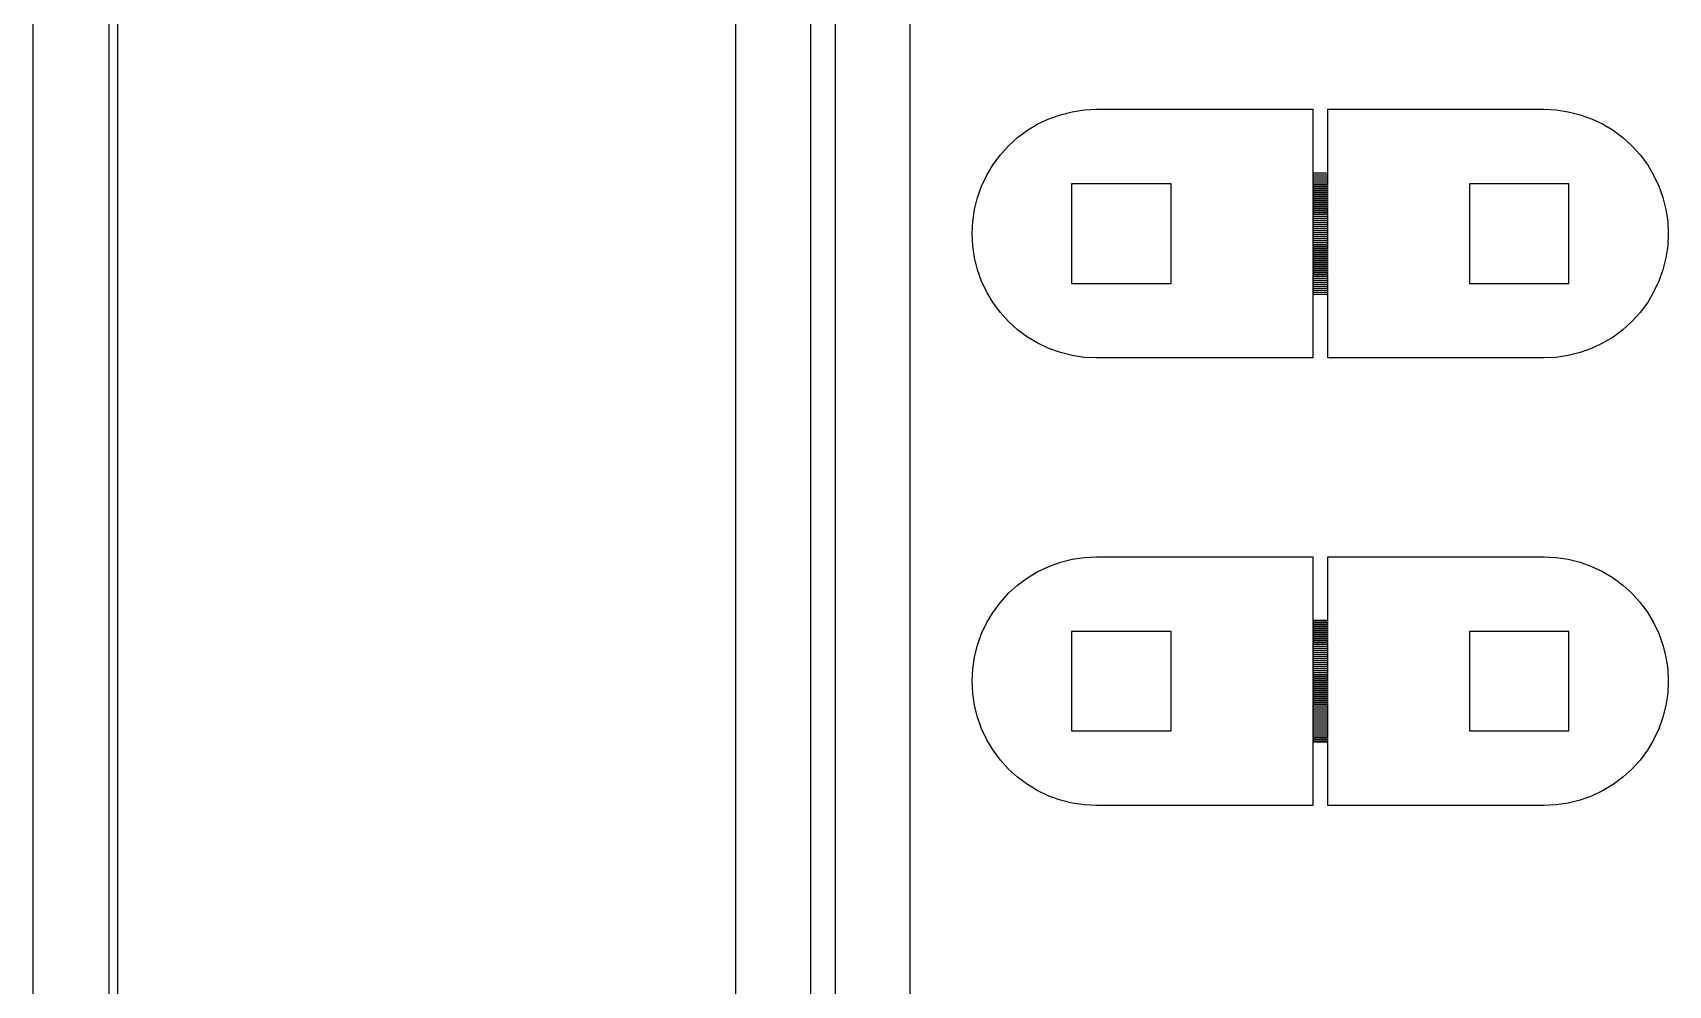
# Model space of a CAD drawing. Extents: x -17 to 130, y -40 to 112.
# Drawn here: x -16.89 to 16, y 16.39 to 35.54 of the extents above; entities that cross this region are included whole.
import ezdxf

# ---------------------------------------------------------------- set-up
doc = ezdxf.new("R2010")
doc.units = 0

msp = doc.modelspace()

# ---------------------------------------------------------------- linework, layer by layer
for p, q in [((-2.75, -2.75), (-2.75, 74.75)), ((-1.25, 73.25), (-1.25, -1.25)), ((-0.75, -0.75), (-0.75, 72.75)), ((0.75, 71.25), (0.75, 0.75)), ((-16.8921, 64.7463), (-16.8921, 7.25366)), ((-15.3519, 7.25034), (-15.3519, 64.7497)), ((-15.1895, 64.7488), (-15.1895, 7.25121)), ((3.5433, 33.8097), (3.77429, 33.8923)), ((3.77429, 33.8923), (4.01228, 33.952)), ((4.01228, 33.952), (4.25496, 33.988)), ((4.25496, 33.988), (4.5, 34)), ((4.5, 34), (8.85001, 34)), ((8.85001, 34), (8.85001, 32.725)), ((9.14999, 32.725), (9.14999, 34)), ((9.14999, 34), (13.5, 34)), ((13.5, 34), (13.745, 33.988)), ((13.745, 33.988), (13.9877, 33.952)), ((13.9877, 33.952), (14.2257, 33.8923)), ((14.2257, 33.8923), (14.4567, 33.8097)), ((2.91403, 33.4325), (3.11108, 33.5787)), ((3.11108, 33.5787), (3.32152, 33.7048)), ((3.32152, 33.7048), (3.5433, 33.8097)), ((14.4567, 33.8097), (14.6785, 33.7048)), ((14.6785, 33.7048), (14.8889, 33.5787)), ((14.8889, 33.5787), (15.086, 33.4325)), ((2.56747, 33.086), (2.73224, 33.2678)), ((2.73224, 33.2678), (2.91403, 33.4325)), ((15.086, 33.4325), (15.2678, 33.2678)), ((15.2678, 33.2678), (15.4325, 33.086)), ((2.42134, 32.8889), (2.56747, 33.086)), ((15.4325, 33.086), (15.5787, 32.8889)), ((2.19031, 32.4567), (2.29521, 32.6785)), ((2.29521, 32.6785), (2.42134, 32.8889)), ((8.85001, 32.725), (9.14999, 32.725)), ((9.14999, 32.715), (8.85001, 32.715)), ((8.85001, 32.715), (8.85001, 32.685)), ((8.85001, 32.685), (9.14999, 32.685)), ((9.14999, 32.675), (8.85001, 32.675)), ((8.85001, 32.675), (8.85001, 32.645)), ((8.85001, 32.645), (9.14999, 32.645)), ((9.14999, 32.635), (8.85001, 32.635)), ((8.85001, 32.635), (8.85001, 32.605)), ((8.85001, 32.605), (9.14999, 32.605)), ((9.14999, 32.595), (8.85001, 32.595)), ((8.85001, 32.595), (8.85001, 32.565)), ((8.85001, 32.565), (9.14999, 32.565)), ((9.14999, 32.685), (9.14999, 32.715)), ((9.14999, 32.645), (9.14999, 32.675)), ((9.14999, 32.605), (9.14999, 32.635)), ((9.14999, 32.565), (9.14999, 32.595)), ((15.5787, 32.8889), (15.7048, 32.6785)), ((15.7048, 32.6785), (15.8097, 32.4567)), ((2.10765, 32.2257), (2.19031, 32.4567)), ((6, 32.5), (4, 32.5)), ((4, 32.5), (4, 30.5)), ((6, 30.5), (6, 32.5)), ((9.14999, 32.555), (8.85001, 32.555)), ((8.85001, 32.555), (8.85001, 32.525)), ((8.85001, 32.525), (9.14999, 32.525)), ((9.14999, 32.515), (8.85001, 32.515)), ((8.85001, 32.515), (8.85001, 32.485)), ((8.85001, 32.485), (9.14999, 32.485)), ((9.14999, 32.475), (8.85001, 32.475)), ((8.85001, 32.475), (8.85001, 32.445)), ((8.85001, 32.445), (9.14999, 32.445)), ((9.14999, 32.435), (8.85001, 32.435)), ((8.85001, 32.435), (8.85001, 32.405)), ((8.85001, 32.405), (9.14999, 32.405)), ((9.14999, 32.395), (8.85001, 32.395)), ((8.85001, 32.395), (8.85001, 32.365)), ((8.85001, 32.365), (9.14999, 32.365)), ((9.14999, 32.355), (8.85001, 32.355)), ((8.85001, 32.355), (8.85001, 32.325)), ((8.85001, 32.325), (9.14999, 32.325)), ((9.14999, 32.315), (8.85001, 32.315)), ((8.85001, 32.315), (8.85001, 32.285)), ((8.85001, 32.285), (9.14999, 32.285)), ((9.14999, 32.275), (8.85001, 32.275)), ((8.85001, 32.275), (8.85001, 32.245)), ((8.85001, 32.245), (9.14999, 32.245)), ((9.14999, 32.235), (8.85001, 32.235)), ((8.85001, 32.235), (8.85001, 32.205)), ((9.14999, 32.525), (9.14999, 32.555)), ((9.14999, 32.485), (9.14999, 32.515)), ((9.14999, 32.445), (9.14999, 32.475)), ((9.14999, 32.405), (9.14999, 32.435)), ((9.14999, 32.365), (9.14999, 32.395)), ((9.14999, 32.325), (9.14999, 32.355)), ((9.14999, 32.285), (9.14999, 32.315)), ((9.14999, 32.245), (9.14999, 32.275)), ((9.14999, 32.205), (9.14999, 32.235)), ((14, 32.5), (12, 32.5)), ((12, 32.5), (12, 30.5)), ((14, 30.5), (14, 32.5)), ((15.8097, 32.4567), (15.8923, 32.2257)), ((2.01204, 31.745), (2.04805, 31.9877)), ((2.04805, 31.9877), (2.10765, 32.2257)), ((8.85001, 32.205), (9.14999, 32.205)), ((9.14999, 32.195), (8.85001, 32.195)), ((8.85001, 32.195), (8.85001, 32.165)), ((8.85001, 32.165), (9.14999, 32.165)), ((9.14999, 32.155), (8.85001, 32.155)), ((8.85001, 32.155), (8.85001, 32.125)), ((8.85001, 32.125), (9.14999, 32.125)), ((9.14999, 32.115), (8.85001, 32.115)), ((8.85001, 32.115), (8.85001, 32.085)), ((8.85001, 32.085), (9.14999, 32.085)), ((9.14999, 32.075), (8.85001, 32.075)), ((8.85001, 32.075), (8.85001, 32.045)), ((8.85001, 32.045), (9.14999, 32.045)), ((9.14999, 32.035), (8.85001, 32.035)), ((8.85001, 32.035), (8.85001, 32.005)), ((8.85001, 32.005), (9.14999, 32.005)), ((9.14999, 31.995), (8.85001, 31.995)), ((8.85001, 31.995), (8.85001, 31.965)), ((8.85001, 31.965), (9.14999, 31.965)), ((9.14999, 31.955), (8.85001, 31.955)), ((8.85001, 31.955), (8.85001, 31.925)), ((8.85001, 31.925), (9.14999, 31.925)), ((9.14999, 31.915), (8.85001, 31.915)), ((8.85001, 31.915), (8.85001, 31.885)), ((9.14999, 32.165), (9.14999, 32.195)), ((9.14999, 32.125), (9.14999, 32.155)), ((9.14999, 32.085), (9.14999, 32.115)), ((9.14999, 32.045), (9.14999, 32.075)), ((9.14999, 32.005), (9.14999, 32.035)), ((9.14999, 31.965), (9.14999, 31.995)), ((9.14999, 31.925), (9.14999, 31.955)), ((9.14999, 31.885), (9.14999, 31.915)), ((15.8923, 32.2257), (15.952, 31.9877)), ((15.952, 31.9877), (15.988, 31.745)), ((2, 31.5), (2.01204, 31.745)), ((8.85001, 31.885), (9.14999, 31.885)), ((9.14999, 31.875), (8.85001, 31.875)), ((8.85001, 31.875), (8.85001, 31.845)), ((8.85001, 31.845), (9.14999, 31.845)), ((9.14999, 31.835), (8.85001, 31.835)), ((8.85001, 31.835), (8.85001, 31.805)), ((8.85001, 31.805), (9.14999, 31.805)), ((9.14999, 31.795), (8.85001, 31.795)), ((8.85001, 31.795), (8.85001, 31.765)), ((8.85001, 31.765), (9.14999, 31.765)), ((9.14999, 31.755), (8.85001, 31.755)), ((8.85001, 31.755), (8.85001, 31.725)), ((8.85001, 31.725), (9.14999, 31.725)), ((9.14999, 31.715), (8.85001, 31.715)), ((8.85001, 31.715), (8.85001, 31.685)), ((8.85001, 31.685), (9.14999, 31.685)), ((9.14999, 31.675), (8.85001, 31.675)), ((8.85001, 31.675), (8.85001, 31.645)), ((8.85001, 31.645), (9.14999, 31.645)), ((9.14999, 31.635), (8.85001, 31.635)), ((8.85001, 31.635), (8.85001, 31.605)), ((8.85001, 31.605), (9.14999, 31.605)), ((9.14999, 31.595), (8.85001, 31.595)), ((8.85001, 31.595), (8.85001, 31.565)), ((9.14999, 31.845), (9.14999, 31.875)), ((9.14999, 31.805), (9.14999, 31.835)), ((9.14999, 31.765), (9.14999, 31.795)), ((9.14999, 31.725), (9.14999, 31.755)), ((9.14999, 31.685), (9.14999, 31.715)), ((9.14999, 31.645), (9.14999, 31.675)), ((9.14999, 31.605), (9.14999, 31.635)), ((9.14999, 31.565), (9.14999, 31.595)), ((15.988, 31.745), (16, 31.5)), ((2.01204, 31.255), (2, 31.5)), ((2.04805, 31.0123), (2.01204, 31.255)), ((8.85001, 31.565), (9.14999, 31.565)), ((9.14999, 31.555), (8.85001, 31.555)), ((8.85001, 31.555), (8.85001, 31.525)), ((8.85001, 31.525), (9.14999, 31.525)), ((9.14999, 31.515), (8.85001, 31.515)), ((8.85001, 31.515), (8.85001, 31.485)), ((8.85001, 31.485), (9.14999, 31.485)), ((9.14999, 31.475), (8.85001, 31.475)), ((8.85001, 31.475), (8.85001, 31.445)), ((8.85001, 31.445), (9.14999, 31.445)), ((9.14999, 31.435), (8.85001, 31.435)), ((8.85001, 31.435), (8.85001, 31.405)), ((8.85001, 31.405), (9.14999, 31.405)), ((9.14999, 31.395), (8.85001, 31.395)), ((8.85001, 31.395), (8.85001, 31.365)), ((8.85001, 31.365), (9.14999, 31.365)), ((9.14999, 31.355), (8.85001, 31.355)), ((8.85001, 31.355), (8.85001, 31.325)), ((8.85001, 31.325), (9.14999, 31.325)), ((9.14999, 31.315), (8.85001, 31.315)), ((8.85001, 31.315), (8.85001, 31.285)), ((8.85001, 31.285), (9.14999, 31.285)), ((9.14999, 31.275), (8.85001, 31.275)), ((8.85001, 31.275), (8.85001, 31.245)), ((9.14999, 31.525), (9.14999, 31.555)), ((9.14999, 31.485), (9.14999, 31.515)), ((9.14999, 31.445), (9.14999, 31.475)), ((9.14999, 31.405), (9.14999, 31.435)), ((9.14999, 31.365), (9.14999, 31.395)), ((9.14999, 31.325), (9.14999, 31.355)), ((9.14999, 31.285), (9.14999, 31.315)), ((9.14999, 31.245), (9.14999, 31.275)), ((15.988, 31.255), (15.952, 31.0123)), ((16, 31.5), (15.988, 31.255)), ((2.10765, 30.7743), (2.04805, 31.0123)), ((8.85001, 31.245), (9.14999, 31.245)), ((9.14999, 31.235), (8.85001, 31.235)), ((8.85001, 31.235), (8.85001, 31.205)), ((8.85001, 31.205), (9.14999, 31.205)), ((9.14999, 31.195), (8.85001, 31.195)), ((8.85001, 31.195), (8.85001, 31.165)), ((8.85001, 31.165), (9.14999, 31.165)), ((9.14999, 31.155), (8.85001, 31.155)), ((8.85001, 31.155), (8.85001, 31.125)), ((8.85001, 31.125), (9.14999, 31.125)), ((9.14999, 31.115), (8.85001, 31.115)), ((8.85001, 31.115), (8.85001, 31.085)), ((8.85001, 31.085), (9.14999, 31.085)), ((9.14999, 31.075), (8.85001, 31.075)), ((8.85001, 31.075), (8.85001, 31.045)), ((8.85001, 31.045), (9.14999, 31.045)), ((9.14999, 31.035), (8.85001, 31.035)), ((8.85001, 31.035), (8.85001, 31.005)), ((8.85001, 31.005), (9.14999, 31.005)), ((9.14999, 30.995), (8.85001, 30.995)), ((8.85001, 30.995), (8.85001, 30.965)), ((8.85001, 30.965), (9.14999, 30.965)), ((9.14999, 30.955), (8.85001, 30.955)), ((8.85001, 30.955), (8.85001, 30.925)), ((8.85001, 30.925), (9.14999, 30.925)), ((9.14999, 31.205), (9.14999, 31.235)), ((9.14999, 31.165), (9.14999, 31.195)), ((9.14999, 31.125), (9.14999, 31.155)), ((9.14999, 31.085), (9.14999, 31.115)), ((9.14999, 31.045), (9.14999, 31.075)), ((9.14999, 31.005), (9.14999, 31.035)), ((9.14999, 30.965), (9.14999, 30.995)), ((9.14999, 30.925), (9.14999, 30.955)), ((15.952, 31.0123), (15.8923, 30.7743)), ((2.19031, 30.5433), (2.10765, 30.7743)), ((9.14999, 30.915), (8.85001, 30.915)), ((8.85001, 30.915), (8.85001, 30.885)), ((8.85001, 30.885), (9.14999, 30.885)), ((9.14999, 30.875), (8.85001, 30.875)), ((8.85001, 30.875), (8.85001, 30.845)), ((8.85001, 30.845), (9.14999, 30.845)), ((9.14999, 30.835), (8.85001, 30.835)), ((8.85001, 30.835), (8.85001, 30.805)), ((8.85001, 30.805), (9.14999, 30.805)), ((9.14999, 30.795), (8.85001, 30.795)), ((8.85001, 30.795), (8.85001, 30.765)), ((8.85001, 30.765), (9.14999, 30.765)), ((9.14999, 30.755), (8.85001, 30.755)), ((8.85001, 30.755), (8.85001, 30.725)), ((8.85001, 30.725), (9.14999, 30.725)), ((9.14999, 30.715), (8.85001, 30.715)), ((8.85001, 30.715), (8.85001, 30.685)), ((8.85001, 30.685), (9.14999, 30.685)), ((9.14999, 30.675), (8.85001, 30.675)), ((8.85001, 30.675), (8.85001, 30.645)), ((8.85001, 30.645), (9.14999, 30.645)), ((9.14999, 30.635), (8.85001, 30.635)), ((8.85001, 30.635), (8.85001, 30.605)), ((8.85001, 30.605), (9.14999, 30.605)), ((9.14999, 30.595), (8.85001, 30.595)), ((8.85001, 30.595), (8.85001, 30.565)), ((9.14999, 30.885), (9.14999, 30.915)), ((9.14999, 30.845), (9.14999, 30.875)), ((9.14999, 30.805), (9.14999, 30.835)), ((9.14999, 30.765), (9.14999, 30.795)), ((9.14999, 30.725), (9.14999, 30.755)), ((9.14999, 30.685), (9.14999, 30.715)), ((9.14999, 30.645), (9.14999, 30.675)), ((9.14999, 30.605), (9.14999, 30.635)), ((9.14999, 30.565), (9.14999, 30.595)), ((15.8923, 30.7743), (15.8097, 30.5433)), ((2.29521, 30.3215), (2.19031, 30.5433)), ((2.42134, 30.1111), (2.29521, 30.3215)), ((4, 30.5), (6, 30.5)), ((8.85001, 30.565), (9.14999, 30.565)), ((9.14999, 30.555), (8.85001, 30.555)), ((8.85001, 30.555), (8.85001, 30.525)), ((8.85001, 30.525), (9.14999, 30.525)), ((9.14999, 30.515), (8.85001, 30.515)), ((8.85001, 30.515), (8.85001, 30.485)), ((8.85001, 30.485), (9.14999, 30.485)), ((9.14999, 30.475), (8.85001, 30.475)), ((8.85001, 30.475), (8.85001, 30.445)), ((8.85001, 30.445), (9.14999, 30.445)), ((9.14999, 30.435), (8.85001, 30.435)), ((8.85001, 30.435), (8.85001, 30.405)), ((8.85001, 30.405), (9.14999, 30.405)), ((9.14999, 30.395), (8.85001, 30.395)), ((8.85001, 30.395), (8.85001, 30.365)), ((8.85001, 30.365), (9.14999, 30.365)), ((9.14999, 30.355), (8.85001, 30.355)), ((8.85001, 30.355), (8.85001, 30.325)), ((8.85001, 30.325), (9.14999, 30.325)), ((9.14999, 30.315), (8.85001, 30.315)), ((8.85001, 30.315), (8.85001, 30.285)), ((8.85001, 30.285), (9.14999, 30.285)), ((9.14999, 30.275), (8.85001, 30.275)), ((8.85001, 30.275), (8.85001, 29)), ((9.14999, 30.525), (9.14999, 30.555)), ((9.14999, 30.485), (9.14999, 30.515)), ((9.14999, 30.445), (9.14999, 30.475)), ((9.14999, 30.405), (9.14999, 30.435)), ((9.14999, 30.365), (9.14999, 30.395)), ((9.14999, 30.325), (9.14999, 30.355)), ((9.14999, 30.285), (9.14999, 30.315)), ((9.14999, 29), (9.14999, 30.275)), ((12, 30.5), (14, 30.5)), ((15.7048, 30.3215), (15.5787, 30.1111)), ((15.8097, 30.5433), (15.7048, 30.3215)), ((2.56747, 29.914), (2.42134, 30.1111)), ((15.5787, 30.1111), (15.4325, 29.914)), ((2.73224, 29.7322), (2.56747, 29.914)), ((2.91403, 29.5675), (2.73224, 29.7322)), ((15.2678, 29.7322), (15.086, 29.5675)), ((15.4325, 29.914), (15.2678, 29.7322)), ((3.11108, 29.4213), (2.91403, 29.5675)), ((3.32152, 29.2952), (3.11108, 29.4213)), ((3.5433, 29.1903), (3.32152, 29.2952)), ((14.6785, 29.2952), (14.4567, 29.1903)), ((14.8889, 29.4213), (14.6785, 29.2952)), ((15.086, 29.5675), (14.8889, 29.4213)), ((3.77429, 29.1077), (3.5433, 29.1903)), ((4.01228, 29.048), (3.77429, 29.1077)), ((4.25496, 29.012), (4.01228, 29.048)), ((4.5, 29), (4.25496, 29.012)), ((8.85001, 29), (4.5, 29)), ((13.5, 29), (9.14999, 29)), ((13.745, 29.012), (13.5, 29)), ((13.9877, 29.048), (13.745, 29.012)), ((14.2257, 29.1077), (13.9877, 29.048)), ((14.4567, 29.1903), (14.2257, 29.1077)), ((4.25496, 24.988), (4.5, 25)), ((4.5, 25), (8.85001, 25)), ((8.85001, 25), (8.85001, 23.725)), ((9.14999, 23.725), (9.14999, 25)), ((9.14999, 25), (13.5, 25)), ((13.5, 25), (13.745, 24.988)), ((3.11108, 24.5787), (3.32152, 24.7048)), ((3.32152, 24.7048), (3.5433, 24.8097)), ((3.5433, 24.8097), (3.77429, 24.8923)), ((3.77429, 24.8923), (4.01228, 24.952)), ((4.01228, 24.952), (4.25496, 24.988)), ((13.745, 24.988), (13.9877, 24.952)), ((13.9877, 24.952), (14.2257, 24.8923)), ((14.2257, 24.8923), (14.4567, 24.8097)), ((14.4567, 24.8097), (14.6785, 24.7048)), ((14.6785, 24.7048), (14.8889, 24.5787)), ((2.73224, 24.2678), (2.91403, 24.4325)), ((2.91403, 24.4325), (3.11108, 24.5787)), ((14.8889, 24.5787), (15.086, 24.4325)), ((15.086, 24.4325), (15.2678, 24.2678)), ((2.42134, 23.8889), (2.56747, 24.086)), ((2.56747, 24.086), (2.73224, 24.2678)), ((15.2678, 24.2678), (15.4325, 24.086)), ((15.4325, 24.086), (15.5787, 23.8889)), ((2.29521, 23.6785), (2.42134, 23.8889)), ((8.85001, 23.725), (9.14999, 23.725)), ((9.14999, 23.715), (8.85001, 23.715)), ((8.85001, 23.715), (8.85001, 23.685)), ((8.85001, 23.685), (9.14999, 23.685)), ((9.14999, 23.685), (9.14999, 23.715)), ((15.5787, 23.8889), (15.7048, 23.6785)), ((2.10765, 23.2257), (2.19031, 23.4567)), ((2.19031, 23.4567), (2.29521, 23.6785)), ((6, 23.5), (4, 23.5)), ((4, 23.5), (4, 21.5)), ((6, 21.5), (6, 23.5)), ((9.14999, 23.675), (8.85001, 23.675)), ((8.85001, 23.675), (8.85001, 23.645)), ((8.85001, 23.645), (9.14999, 23.645)), ((9.14999, 23.635), (8.85001, 23.635)), ((8.85001, 23.635), (8.85001, 23.605)), ((8.85001, 23.605), (9.14999, 23.605)), ((9.14999, 23.595), (8.85001, 23.595)), ((8.85001, 23.595), (8.85001, 23.565)), ((8.85001, 23.565), (9.14999, 23.565)), ((9.14999, 23.555), (8.85001, 23.555)), ((8.85001, 23.555), (8.85001, 23.525)), ((8.85001, 23.525), (9.14999, 23.525)), ((9.14999, 23.515), (8.85001, 23.515)), ((8.85001, 23.515), (8.85001, 23.485)), ((8.85001, 23.485), (9.14999, 23.485)), ((9.14999, 23.475), (8.85001, 23.475)), ((8.85001, 23.475), (8.85001, 23.445)), ((8.85001, 23.445), (9.14999, 23.445)), ((9.14999, 23.435), (8.85001, 23.435)), ((8.85001, 23.435), (8.85001, 23.405)), ((8.85001, 23.405), (9.14999, 23.405)), ((9.14999, 23.395), (8.85001, 23.395)), ((8.85001, 23.395), (8.85001, 23.365)), ((8.85001, 23.365), (9.14999, 23.365)), ((9.14999, 23.355), (8.85001, 23.355)), ((8.85001, 23.355), (8.85001, 23.325)), ((9.14999, 23.645), (9.14999, 23.675)), ((9.14999, 23.605), (9.14999, 23.635)), ((9.14999, 23.565), (9.14999, 23.595)), ((9.14999, 23.525), (9.14999, 23.555)), ((9.14999, 23.485), (9.14999, 23.515)), ((9.14999, 23.445), (9.14999, 23.475)), ((9.14999, 23.405), (9.14999, 23.435)), ((9.14999, 23.365), (9.14999, 23.395)), ((9.14999, 23.325), (9.14999, 23.355)), ((14, 23.5), (12, 23.5)), ((12, 23.5), (12, 21.5)), ((14, 21.5), (14, 23.5)), ((15.7048, 23.6785), (15.8097, 23.4567)), ((15.8097, 23.4567), (15.8923, 23.2257)), ((2.04805, 22.9877), (2.10765, 23.2257)), ((8.85001, 23.325), (9.14999, 23.325)), ((9.14999, 23.315), (8.85001, 23.315)), ((8.85001, 23.315), (8.85001, 23.285)), ((8.85001, 23.285), (9.14999, 23.285)), ((9.14999, 23.275), (8.85001, 23.275)), ((8.85001, 23.275), (8.85001, 23.245)), ((8.85001, 23.245), (9.14999, 23.245)), ((9.14999, 23.235), (8.85001, 23.235)), ((8.85001, 23.235), (8.85001, 23.205)), ((8.85001, 23.205), (9.14999, 23.205)), ((9.14999, 23.195), (8.85001, 23.195)), ((8.85001, 23.195), (8.85001, 23.165)), ((8.85001, 23.165), (9.14999, 23.165)), ((9.14999, 23.155), (8.85001, 23.155)), ((8.85001, 23.155), (8.85001, 23.125)), ((8.85001, 23.125), (9.14999, 23.125)), ((9.14999, 23.115), (8.85001, 23.115)), ((8.85001, 23.115), (8.85001, 23.085)), ((8.85001, 23.085), (9.14999, 23.085)), ((9.14999, 23.075), (8.85001, 23.075)), ((8.85001, 23.075), (8.85001, 23.045)), ((8.85001, 23.045), (9.14999, 23.045)), ((9.14999, 23.035), (8.85001, 23.035)), ((8.85001, 23.035), (8.85001, 23.005)), ((9.14999, 23.285), (9.14999, 23.315)), ((9.14999, 23.245), (9.14999, 23.275)), ((9.14999, 23.205), (9.14999, 23.235)), ((9.14999, 23.165), (9.14999, 23.195)), ((9.14999, 23.125), (9.14999, 23.155)), ((9.14999, 23.085), (9.14999, 23.115)), ((9.14999, 23.045), (9.14999, 23.075)), ((9.14999, 23.005), (9.14999, 23.035)), ((15.8923, 23.2257), (15.952, 22.9877)), ((2, 22.5), (2.01204, 22.745)), ((2.01204, 22.745), (2.04805, 22.9877)), ((8.85001, 23.005), (9.14999, 23.005)), ((9.14999, 22.995), (8.85001, 22.995)), ((8.85001, 22.995), (8.85001, 22.965)), ((8.85001, 22.965), (9.14999, 22.965)), ((9.14999, 22.955), (8.85001, 22.955)), ((8.85001, 22.955), (8.85001, 22.925)), ((8.85001, 22.925), (9.14999, 22.925)), ((9.14999, 22.915), (8.85001, 22.915)), ((8.85001, 22.915), (8.85001, 22.885)), ((8.85001, 22.885), (9.14999, 22.885)), ((9.14999, 22.875), (8.85001, 22.875)), ((8.85001, 22.875), (8.85001, 22.845)), ((8.85001, 22.845), (9.14999, 22.845)), ((9.14999, 22.835), (8.85001, 22.835)), ((8.85001, 22.835), (8.85001, 22.805)), ((8.85001, 22.805), (9.14999, 22.805)), ((9.14999, 22.795), (8.85001, 22.795)), ((8.85001, 22.795), (8.85001, 22.765)), ((8.85001, 22.765), (9.14999, 22.765)), ((9.14999, 22.755), (8.85001, 22.755)), ((8.85001, 22.755), (8.85001, 22.725)), ((8.85001, 22.725), (9.14999, 22.725)), ((9.14999, 22.715), (8.85001, 22.715)), ((8.85001, 22.715), (8.85001, 22.685)), ((9.14999, 22.965), (9.14999, 22.995)), ((9.14999, 22.925), (9.14999, 22.955)), ((9.14999, 22.885), (9.14999, 22.915)), ((9.14999, 22.845), (9.14999, 22.875)), ((9.14999, 22.805), (9.14999, 22.835)), ((9.14999, 22.765), (9.14999, 22.795)), ((9.14999, 22.725), (9.14999, 22.755)), ((9.14999, 22.685), (9.14999, 22.715)), ((15.952, 22.9877), (15.988, 22.745)), ((15.988, 22.745), (16, 22.5)), ((2.01204, 22.255), (2, 22.5)), ((8.85001, 22.685), (9.14999, 22.685)), ((9.14999, 22.675), (8.85001, 22.675)), ((8.85001, 22.675), (8.85001, 22.645)), ((8.85001, 22.645), (9.14999, 22.645)), ((9.14999, 22.635), (8.85001, 22.635)), ((8.85001, 22.635), (8.85001, 22.605)), ((8.85001, 22.605), (9.14999, 22.605)), ((9.14999, 22.595), (8.85001, 22.595)), ((8.85001, 22.595), (8.85001, 22.565)), ((8.85001, 22.565), (9.14999, 22.565)), ((9.14999, 22.555), (8.85001, 22.555)), ((8.85001, 22.555), (8.85001, 22.525)), ((8.85001, 22.525), (9.14999, 22.525)), ((9.14999, 22.515), (8.85001, 22.515)), ((8.85001, 22.515), (8.85001, 22.485)), ((8.85001, 22.485), (9.14999, 22.485)), ((9.14999, 22.475), (8.85001, 22.475)), ((8.85001, 22.475), (8.85001, 22.445)), ((8.85001, 22.445), (9.14999, 22.445)), ((9.14999, 22.435), (8.85001, 22.435)), ((8.85001, 22.435), (8.85001, 22.405)), ((8.85001, 22.405), (9.14999, 22.405)), ((9.14999, 22.395), (8.85001, 22.395)), ((8.85001, 22.395), (8.85001, 22.365)), ((9.14999, 22.645), (9.14999, 22.675)), ((9.14999, 22.605), (9.14999, 22.635)), ((9.14999, 22.565), (9.14999, 22.595)), ((9.14999, 22.525), (9.14999, 22.555)), ((9.14999, 22.485), (9.14999, 22.515)), ((9.14999, 22.445), (9.14999, 22.475)), ((9.14999, 22.405), (9.14999, 22.435)), ((9.14999, 22.365), (9.14999, 22.395)), ((16, 22.5), (15.988, 22.255)), ((2.04805, 22.0123), (2.01204, 22.255)), ((8.85001, 22.365), (9.14999, 22.365)), ((9.14999, 22.355), (8.85001, 22.355)), ((8.85001, 22.355), (8.85001, 22.325)), ((8.85001, 22.325), (9.14999, 22.325)), ((9.14999, 22.315), (8.85001, 22.315)), ((8.85001, 22.315), (8.85001, 22.285)), ((8.85001, 22.285), (9.14999, 22.285)), ((9.14999, 22.275), (8.85001, 22.275)), ((8.85001, 22.275), (8.85001, 22.245)), ((8.85001, 22.245), (9.14999, 22.245)), ((9.14999, 22.235), (8.85001, 22.235)), ((8.85001, 22.235), (8.85001, 22.205)), ((8.85001, 22.205), (9.14999, 22.205)), ((9.14999, 22.195), (8.85001, 22.195)), ((8.85001, 22.195), (8.85001, 22.165)), ((8.85001, 22.165), (9.14999, 22.165)), ((9.14999, 22.155), (8.85001, 22.155)), ((8.85001, 22.155), (8.85001, 22.125)), ((8.85001, 22.125), (9.14999, 22.125)), ((9.14999, 22.115), (8.85001, 22.115)), ((8.85001, 22.115), (8.85001, 22.085)), ((8.85001, 22.085), (9.14999, 22.085)), ((9.14999, 22.075), (8.85001, 22.075)), ((8.85001, 22.075), (8.85001, 22.045)), ((8.85001, 22.045), (9.14999, 22.045)), ((9.14999, 22.325), (9.14999, 22.355)), ((9.14999, 22.285), (9.14999, 22.315)), ((9.14999, 22.245), (9.14999, 22.275)), ((9.14999, 22.205), (9.14999, 22.235)), ((9.14999, 22.165), (9.14999, 22.195)), ((9.14999, 22.125), (9.14999, 22.155)), ((9.14999, 22.085), (9.14999, 22.115)), ((9.14999, 22.045), (9.14999, 22.075)), ((15.988, 22.255), (15.952, 22.0123)), ((2.10765, 21.7743), (2.04805, 22.0123)), ((2.19031, 21.5433), (2.10765, 21.7743)), ((9.14999, 22.035), (8.85001, 22.035)), ((8.85001, 22.035), (8.85001, 22.005)), ((8.85001, 22.005), (9.14999, 22.005)), ((9.14999, 21.995), (8.85001, 21.995)), ((8.85001, 21.995), (8.85001, 21.965)), ((8.85001, 21.965), (9.14999, 21.965)), ((9.14999, 21.955), (8.85001, 21.955)), ((8.85001, 21.955), (8.85001, 21.925)), ((8.85001, 21.925), (9.14999, 21.925)), ((9.14999, 21.915), (8.85001, 21.915)), ((8.85001, 21.915), (8.85001, 21.885)), ((8.85001, 21.885), (9.14999, 21.885)), ((9.14999, 21.875), (8.85001, 21.875)), ((8.85001, 21.875), (8.85001, 21.845)), ((8.85001, 21.845), (9.14999, 21.845)), ((9.14999, 21.835), (8.85001, 21.835)), ((8.85001, 21.835), (8.85001, 21.805)), ((8.85001, 21.805), (9.14999, 21.805)), ((9.14999, 21.795), (8.85001, 21.795)), ((8.85001, 21.795), (8.85001, 21.765)), ((8.85001, 21.765), (9.14999, 21.765)), ((9.14999, 21.755), (8.85001, 21.755)), ((8.85001, 21.755), (8.85001, 21.725)), ((8.85001, 21.725), (9.14999, 21.725)), ((9.14999, 21.715), (8.85001, 21.715)), ((8.85001, 21.715), (8.85001, 21.685)), ((9.14999, 22.005), (9.14999, 22.035)), ((9.14999, 21.965), (9.14999, 21.995)), ((9.14999, 21.925), (9.14999, 21.955)), ((9.14999, 21.885), (9.14999, 21.915)), ((9.14999, 21.845), (9.14999, 21.875)), ((9.14999, 21.805), (9.14999, 21.835)), ((9.14999, 21.765), (9.14999, 21.795)), ((9.14999, 21.725), (9.14999, 21.755)), ((9.14999, 21.685), (9.14999, 21.715)), ((15.8923, 21.7743), (15.8097, 21.5433)), ((15.952, 22.0123), (15.8923, 21.7743)), ((2.29521, 21.3215), (2.19031, 21.5433)), ((4, 21.5), (6, 21.5)), ((8.85001, 21.685), (9.14999, 21.685)), ((9.14999, 21.675), (8.85001, 21.675)), ((8.85001, 21.675), (8.85001, 21.645)), ((8.85001, 21.645), (9.14999, 21.645)), ((9.14999, 21.635), (8.85001, 21.635)), ((8.85001, 21.635), (8.85001, 21.605)), ((8.85001, 21.605), (9.14999, 21.605)), ((9.14999, 21.595), (8.85001, 21.595)), ((8.85001, 21.595), (8.85001, 21.565)), ((8.85001, 21.565), (9.14999, 21.565)), ((9.14999, 21.555), (8.85001, 21.555)), ((8.85001, 21.555), (8.85001, 21.525)), ((8.85001, 21.525), (9.14999, 21.525)), ((9.14999, 21.515), (8.85001, 21.515)), ((8.85001, 21.515), (8.85001, 21.485)), ((8.85001, 21.485), (9.14999, 21.485)), ((9.14999, 21.475), (8.85001, 21.475)), ((8.85001, 21.475), (8.85001, 21.445)), ((8.85001, 21.445), (9.14999, 21.445)), ((9.14999, 21.435), (8.85001, 21.435)), ((8.85001, 21.435), (8.85001, 21.405)), ((8.85001, 21.405), (9.14999, 21.405)), ((9.14999, 21.395), (8.85001, 21.395)), ((8.85001, 21.395), (8.85001, 21.365)), ((9.14999, 21.645), (9.14999, 21.675)), ((9.14999, 21.605), (9.14999, 21.635)), ((9.14999, 21.565), (9.14999, 21.595)), ((9.14999, 21.525), (9.14999, 21.555)), ((9.14999, 21.485), (9.14999, 21.515)), ((9.14999, 21.445), (9.14999, 21.475)), ((9.14999, 21.405), (9.14999, 21.435)), ((9.14999, 21.365), (9.14999, 21.395)), ((12, 21.5), (14, 21.5)), ((15.8097, 21.5433), (15.7048, 21.3215)), ((2.42134, 21.1111), (2.29521, 21.3215)), ((2.56747, 20.914), (2.42134, 21.1111)), ((8.85001, 21.365), (9.14999, 21.365)), ((9.14999, 21.355), (8.85001, 21.355)), ((8.85001, 21.355), (8.85001, 21.325)), ((8.85001, 21.325), (9.14999, 21.325)), ((9.14999, 21.315), (8.85001, 21.315)), ((8.85001, 21.315), (8.85001, 21.285)), ((8.85001, 21.285), (9.14999, 21.285)), ((9.14999, 21.275), (8.85001, 21.275)), ((8.85001, 21.275), (8.85001, 20)), ((9.14999, 21.325), (9.14999, 21.355)), ((9.14999, 21.285), (9.14999, 21.315)), ((9.14999, 20), (9.14999, 21.275)), ((15.5787, 21.1111), (15.4325, 20.914)), ((15.7048, 21.3215), (15.5787, 21.1111)), ((2.73224, 20.7322), (2.56747, 20.914)), ((2.91403, 20.5675), (2.73224, 20.7322)), ((15.2678, 20.7322), (15.086, 20.5675)), ((15.4325, 20.914), (15.2678, 20.7322)), ((3.11108, 20.4213), (2.91403, 20.5675)), ((3.32152, 20.2952), (3.11108, 20.4213)), ((14.8889, 20.4213), (14.6785, 20.2952)), ((15.086, 20.5675), (14.8889, 20.4213)), ((3.5433, 20.1903), (3.32152, 20.2952)), ((3.77429, 20.1077), (3.5433, 20.1903)), ((4.01228, 20.048), (3.77429, 20.1077)), ((14.2257, 20.1077), (13.9877, 20.048)), ((14.4567, 20.1903), (14.2257, 20.1077)), ((14.6785, 20.2952), (14.4567, 20.1903)), ((4.25496, 20.012), (4.01228, 20.048)), ((4.5, 20), (4.25496, 20.012)), ((8.85001, 20), (4.5, 20)), ((13.5, 20), (9.14999, 20)), ((13.745, 20.012), (13.5, 20)), ((13.9877, 20.048), (13.745, 20.012))]:
    msp.add_line(p, q)

doc.saveas('drawing.dxf')
